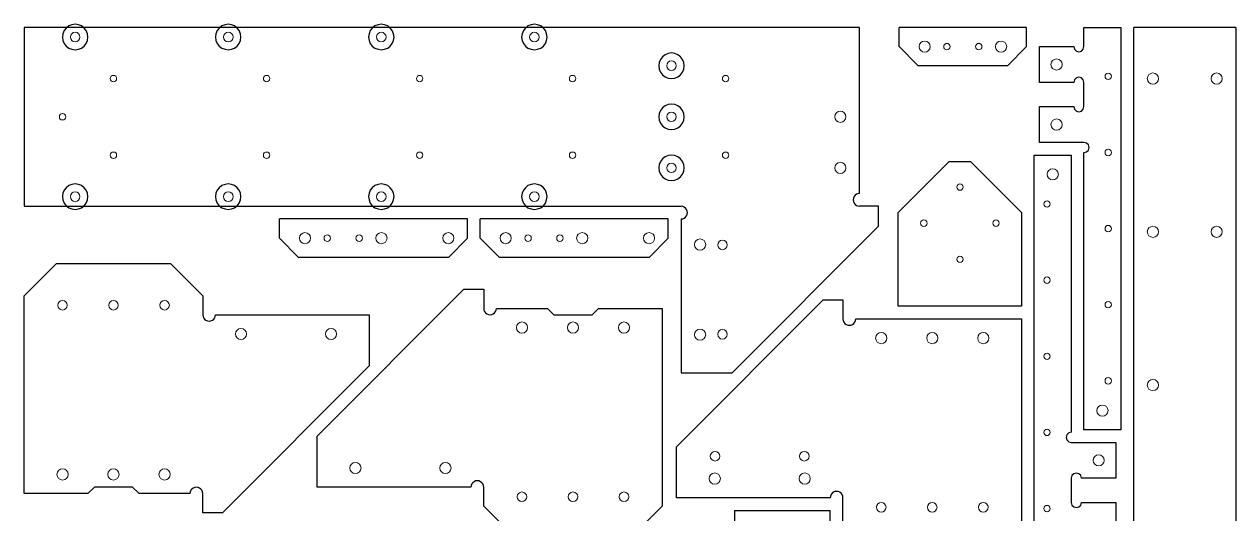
# Model space of a CAD drawing. Extents: x 6 to 1213, y 6 to 1216.
# Drawn here: x 6 to 1213, y 729 to 1216 of the extents above; entities that cross this region are included whole.
import ezdxf

# ---------------------------------------------------------------- set-up
doc = ezdxf.new("R2010")
doc.units = 0
doc.header["$MEASUREMENT"] = 0
for name, color, linetype in [("0.375'' insets", 7, 'CONTINUOUS'), ("drill 0.25''", 7, 'CONTINUOUS'), ("drill 0.375''", 7, 'CONTINUOUS'), ("drill 0.4375''", 7, 'CONTINUOUS'), ('profiles', 7, 'CONTINUOUS')]:
    doc.layers.add(name, color=color, linetype=linetype)

msp = doc.modelspace()

# ---------------------------------------------------------------- linework, layer by layer
at = {"layer": "0.375'' insets", "color": 0}
for p, q in [((44.9, 1206.6), (44.5, 1203.3)), ((46.2, 1209.7), (44.9, 1206.6)), ((48.2, 1212.3), (46.2, 1209.7)), ((50.8, 1214.3), (48.2, 1212.3)), ((53.9, 1215.6), (50.8, 1214.3)), ((57.1, 1216), (53.9, 1215.6)), ((60.4, 1215.6), (57.1, 1216)), ((63.5, 1214.3), (60.4, 1215.6)), ((66.1, 1212.3), (63.5, 1214.3)), ((68.1, 1209.7), (66.1, 1212.3)), ((69.4, 1206.6), (68.1, 1209.7)), ((69.8, 1203.3), (69.4, 1206.6)), ((197.3, 1206.6), (196.8, 1203.3)), ((198.6, 1209.7), (197.3, 1206.6)), ((200.6, 1212.3), (198.6, 1209.7)), ((203.2, 1214.3), (200.6, 1212.3)), ((206.3, 1215.6), (203.2, 1214.3)), ((209.6, 1216), (206.3, 1215.6)), ((212.8, 1215.6), (209.6, 1216)), ((215.9, 1214.3), (212.8, 1215.6)), ((218.5, 1212.3), (215.9, 1214.3)), ((220.5, 1209.7), (218.5, 1212.3)), ((221.8, 1206.6), (220.5, 1209.7)), ((222.2, 1203.3), (221.8, 1206.6)), ((349.7, 1206.6), (349.2, 1203.3)), ((351, 1209.7), (349.7, 1206.6)), ((353, 1212.3), (351, 1209.7)), ((355.6, 1214.3), (353, 1212.3)), ((358.7, 1215.6), (355.6, 1214.3)), ((361.9, 1216), (358.7, 1215.6)), ((365.2, 1215.6), (361.9, 1216)), ((368.3, 1214.3), (365.2, 1215.6)), ((370.9, 1212.3), (368.3, 1214.3)), ((372.9, 1209.7), (370.9, 1212.3)), ((374.2, 1206.6), (372.9, 1209.7)), ((374.6, 1203.3), (374.2, 1206.6)), ((502.1, 1206.6), (501.6, 1203.3)), ((503.4, 1209.7), (502.1, 1206.6)), ((505.4, 1212.3), (503.4, 1209.7)), ((508, 1214.3), (505.4, 1212.3)), ((511.1, 1215.6), (508, 1214.3)), ((514.4, 1216), (511.1, 1215.6)), ((517.6, 1215.6), (514.4, 1216)), ((520.7, 1214.3), (517.6, 1215.6)), ((523.3, 1212.3), (520.7, 1214.3)), ((525.3, 1209.7), (523.3, 1212.3)), ((526.6, 1206.6), (525.3, 1209.7)), ((527, 1203.3), (526.6, 1206.6)), ((44.5, 1203.3), (44.9, 1200)), ((44.9, 1200), (46.2, 1197)), ((46.2, 1197), (48.2, 1194.4)), ((66.1, 1194.4), (68.1, 1197)), ((68.1, 1197), (69.4, 1200)), ((69.4, 1200), (69.8, 1203.3)), ((69.8, 1203.3), (69.8, 1203.3)), ((196.8, 1203.3), (197.3, 1200)), ((197.3, 1200), (198.6, 1197)), ((198.6, 1197), (200.6, 1194.4)), ((218.5, 1194.4), (220.5, 1197)), ((220.5, 1197), (221.8, 1200)), ((221.8, 1200), (222.2, 1203.3)), ((222.2, 1203.3), (222.2, 1203.3)), ((349.2, 1203.3), (349.7, 1200)), ((349.7, 1200), (351, 1197)), ((351, 1197), (353, 1194.4)), ((370.9, 1194.4), (372.9, 1197)), ((372.9, 1197), (374.2, 1200)), ((374.2, 1200), (374.6, 1203.3)), ((374.6, 1203.3), (374.6, 1203.3)), ((501.6, 1203.3), (502.1, 1200)), ((502.1, 1200), (503.4, 1197)), ((503.4, 1197), (505.4, 1194.4)), ((523.3, 1194.4), (525.3, 1197)), ((525.3, 1197), (526.6, 1200)), ((526.6, 1200), (527, 1203.3)), ((527, 1203.3), (527, 1203.3)), ((48.2, 1194.4), (50.8, 1192.3)), ((50.8, 1192.3), (53.9, 1191.1)), ((53.9, 1191.1), (57.1, 1190.6)), ((57.1, 1190.6), (60.4, 1191.1)), ((60.4, 1191.1), (63.5, 1192.3)), ((63.5, 1192.3), (66.1, 1194.4)), ((200.6, 1194.4), (203.2, 1192.3)), ((203.2, 1192.3), (206.3, 1191.1)), ((206.3, 1191.1), (209.6, 1190.6)), ((209.6, 1190.6), (212.8, 1191.1)), ((212.8, 1191.1), (215.9, 1192.3)), ((215.9, 1192.3), (218.5, 1194.4)), ((353, 1194.4), (355.6, 1192.3)), ((355.6, 1192.3), (358.7, 1191.1)), ((358.7, 1191.1), (361.9, 1190.6)), ((361.9, 1190.6), (365.2, 1191.1)), ((365.2, 1191.1), (368.3, 1192.3)), ((368.3, 1192.3), (370.9, 1194.4)), ((505.4, 1194.4), (508, 1192.3)), ((508, 1192.3), (511.1, 1191.1)), ((511.1, 1191.1), (514.4, 1190.6)), ((514.4, 1190.6), (517.6, 1191.1)), ((517.6, 1191.1), (520.7, 1192.3)), ((520.7, 1192.3), (523.3, 1194.4)), ((641.9, 1183.7), (639.9, 1181.1)), ((644.5, 1185.7), (641.9, 1183.7)), ((647.6, 1187), (644.5, 1185.7)), ((650.9, 1187.5), (647.6, 1187)), ((654.1, 1187), (650.9, 1187.5)), ((657.2, 1185.7), (654.1, 1187)), ((659.9, 1183.7), (657.2, 1185.7)), ((661.9, 1181.1), (659.9, 1183.7)), ((638.6, 1178.1), (638.2, 1174.8)), ((638.2, 1174.8), (638.6, 1171.4)), ((639.9, 1181.1), (638.6, 1178.1)), ((638.6, 1171.4), (639.9, 1168.4)), ((663.1, 1178.1), (661.9, 1181.1)), ((661.9, 1168.4), (663.1, 1171.4)), ((663.6, 1174.8), (663.1, 1178.1)), ((663.1, 1171.4), (663.6, 1174.8)), ((663.6, 1174.8), (663.6, 1174.8)), ((639.9, 1168.4), (641.9, 1165.8)), ((641.9, 1165.8), (644.5, 1163.8)), ((644.5, 1163.8), (647.6, 1162.5)), ((647.6, 1162.5), (650.9, 1162)), ((650.9, 1162), (654.1, 1162.5)), ((654.1, 1162.5), (657.2, 1163.8)), ((657.2, 1163.8), (659.9, 1165.8)), ((659.9, 1165.8), (661.9, 1168.4)), ((644.5, 1134.9), (641.9, 1132.9)), ((647.6, 1136.2), (644.5, 1134.9)), ((650.9, 1136.7), (647.6, 1136.2)), ((654.1, 1136.2), (650.9, 1136.7)), ((657.2, 1134.9), (654.1, 1136.2)), ((659.9, 1132.9), (657.2, 1134.9)), ((638.6, 1127.3), (638.2, 1124)), ((638.2, 1124), (638.6, 1120.6)), ((639.9, 1130.3), (638.6, 1127.3)), ((641.9, 1132.9), (639.9, 1130.3)), ((661.9, 1130.3), (659.9, 1132.9)), ((663.1, 1127.3), (661.9, 1130.3)), ((663.6, 1124), (663.1, 1127.3)), ((663.1, 1120.6), (663.6, 1124)), ((663.6, 1124), (663.6, 1124)), ((638.6, 1120.6), (639.9, 1117.6)), ((639.9, 1117.6), (641.9, 1115)), ((641.9, 1115), (644.5, 1113)), ((644.5, 1113), (647.6, 1111.7)), ((647.6, 1111.7), (650.9, 1111.2)), ((650.9, 1111.2), (654.1, 1111.7)), ((654.1, 1111.7), (657.2, 1113)), ((657.2, 1113), (659.9, 1115)), ((659.9, 1115), (661.9, 1117.6)), ((661.9, 1117.6), (663.1, 1120.6)), ((650.9, 1085.8), (647.6, 1085.4)), ((654.1, 1085.4), (650.9, 1085.8)), ((638.6, 1076.5), (638.2, 1073.2)), ((639.9, 1079.5), (638.6, 1076.5)), ((641.9, 1082.1), (639.9, 1079.5)), ((644.5, 1084.1), (641.9, 1082.1)), ((647.6, 1085.4), (644.5, 1084.1)), ((657.2, 1084.1), (654.1, 1085.4)), ((659.9, 1082.1), (657.2, 1084.1)), ((661.9, 1079.5), (659.9, 1082.1)), ((663.1, 1076.5), (661.9, 1079.5)), ((663.6, 1073.2), (663.1, 1076.5)), ((638.2, 1073.2), (638.6, 1069.8)), ((638.6, 1069.8), (639.9, 1066.8)), ((639.9, 1066.8), (641.9, 1064.2)), ((641.9, 1064.2), (644.5, 1062.2)), ((644.5, 1062.2), (647.6, 1060.9)), ((654.1, 1060.9), (657.2, 1062.2)), ((657.2, 1062.2), (659.9, 1064.2)), ((659.9, 1064.2), (661.9, 1066.8)), ((661.9, 1066.8), (663.1, 1069.8)), ((663.1, 1069.8), (663.6, 1073.2)), ((663.6, 1073.2), (663.6, 1073.2)), ((46.2, 1050.9), (44.9, 1047.9)), ((48.2, 1053.5), (46.2, 1050.9)), ((50.8, 1055.6), (48.2, 1053.5)), ((53.9, 1056.8), (50.8, 1055.6)), ((57.1, 1057.3), (53.9, 1056.8)), ((60.4, 1056.8), (57.1, 1057.3)), ((63.5, 1055.6), (60.4, 1056.8)), ((66.1, 1053.5), (63.5, 1055.6)), ((68.1, 1050.9), (66.1, 1053.5)), ((69.4, 1047.9), (68.1, 1050.9)), ((198.6, 1050.9), (197.3, 1047.9)), ((200.6, 1053.5), (198.6, 1050.9)), ((203.2, 1055.6), (200.6, 1053.5)), ((206.3, 1056.8), (203.2, 1055.6)), ((209.6, 1057.3), (206.3, 1056.8)), ((212.8, 1056.8), (209.6, 1057.3)), ((215.9, 1055.6), (212.8, 1056.8)), ((218.5, 1053.5), (215.9, 1055.6)), ((220.5, 1050.9), (218.5, 1053.5)), ((221.8, 1047.9), (220.5, 1050.9)), ((351, 1050.9), (349.7, 1047.9)), ((353, 1053.5), (351, 1050.9)), ((355.6, 1055.6), (353, 1053.5)), ((358.7, 1056.8), (355.6, 1055.6)), ((361.9, 1057.3), (358.7, 1056.8)), ((365.2, 1056.8), (361.9, 1057.3)), ((368.3, 1055.6), (365.2, 1056.8)), ((370.9, 1053.5), (368.3, 1055.6)), ((372.9, 1050.9), (370.9, 1053.5)), ((374.2, 1047.9), (372.9, 1050.9)), ((503.4, 1050.9), (502.1, 1047.9)), ((505.4, 1053.5), (503.4, 1050.9)), ((508, 1055.6), (505.4, 1053.5)), ((511.1, 1056.8), (508, 1055.6)), ((514.4, 1057.3), (511.1, 1056.8)), ((517.6, 1056.8), (514.4, 1057.3)), ((520.7, 1055.6), (517.6, 1056.8)), ((523.3, 1053.5), (520.7, 1055.6)), ((525.3, 1050.9), (523.3, 1053.5)), ((526.6, 1047.9), (525.3, 1050.9)), ((647.6, 1060.9), (650.9, 1060.5)), ((650.9, 1060.5), (654.1, 1060.9)), ((44.9, 1047.9), (44.5, 1044.6)), ((44.5, 1044.6), (44.9, 1041.3)), ((44.9, 1041.3), (46.2, 1038.2)), ((46.2, 1038.2), (48.2, 1035.6)), ((66.1, 1035.6), (68.1, 1038.2)), ((68.1, 1038.2), (69.4, 1041.3)), ((69.8, 1044.6), (69.4, 1047.9)), ((69.4, 1041.3), (69.8, 1044.6)), ((69.8, 1044.6), (69.8, 1044.6)), ((197.3, 1047.9), (196.8, 1044.6)), ((196.8, 1044.6), (197.3, 1041.3)), ((197.3, 1041.3), (198.6, 1038.2)), ((198.6, 1038.2), (200.6, 1035.6)), ((218.5, 1035.6), (220.5, 1038.2)), ((220.5, 1038.2), (221.8, 1041.3)), ((222.2, 1044.6), (221.8, 1047.9)), ((221.8, 1041.3), (222.2, 1044.6)), ((222.2, 1044.6), (222.2, 1044.6)), ((349.7, 1047.9), (349.2, 1044.6)), ((349.2, 1044.6), (349.7, 1041.3)), ((349.7, 1041.3), (351, 1038.2)), ((351, 1038.2), (353, 1035.6)), ((370.9, 1035.6), (372.9, 1038.2)), ((372.9, 1038.2), (374.2, 1041.3)), ((374.6, 1044.6), (374.2, 1047.9)), ((374.2, 1041.3), (374.6, 1044.6)), ((374.6, 1044.6), (374.6, 1044.6)), ((502.1, 1047.9), (501.6, 1044.6)), ((501.6, 1044.6), (502.1, 1041.3)), ((502.1, 1041.3), (503.4, 1038.2)), ((503.4, 1038.2), (505.4, 1035.6)), ((523.3, 1035.6), (525.3, 1038.2)), ((525.3, 1038.2), (526.6, 1041.3)), ((527, 1044.6), (526.6, 1047.9)), ((526.6, 1041.3), (527, 1044.6)), ((527, 1044.6), (527, 1044.6)), ((48.2, 1035.6), (50.8, 1033.6)), ((50.8, 1033.6), (53.9, 1032.3)), ((53.9, 1032.3), (57.1, 1031.9)), ((57.1, 1031.9), (60.4, 1032.3)), ((60.4, 1032.3), (63.5, 1033.6)), ((63.5, 1033.6), (66.1, 1035.6)), ((200.6, 1035.6), (203.2, 1033.6)), ((203.2, 1033.6), (206.3, 1032.3)), ((206.3, 1032.3), (209.6, 1031.9)), ((209.6, 1031.9), (212.8, 1032.3)), ((212.8, 1032.3), (215.9, 1033.6)), ((215.9, 1033.6), (218.5, 1035.6)), ((353, 1035.6), (355.6, 1033.6)), ((355.6, 1033.6), (358.7, 1032.3)), ((358.7, 1032.3), (361.9, 1031.9)), ((361.9, 1031.9), (365.2, 1032.3)), ((365.2, 1032.3), (368.3, 1033.6)), ((368.3, 1033.6), (370.9, 1035.6)), ((505.4, 1035.6), (508, 1033.6)), ((508, 1033.6), (511.1, 1032.3)), ((511.1, 1032.3), (514.4, 1031.9)), ((514.4, 1031.9), (517.6, 1032.3)), ((517.6, 1032.3), (520.7, 1033.6)), ((520.7, 1033.6), (523.3, 1035.6))]:
    msp.add_line(p, q, dxfattribs=at)
at = {"layer": "drill 0.25''", "color": 7, "linetype": 'Continuous', "lineweight": 0}
for centre, radius in [((925.2, 1193.8), 3.18), ((956.9, 1193.8), 3.18), ((95.2, 1162), 3.17), ((247.7, 1162), 3.17), ((400.1, 1162), 3.17), ((552.4, 1162), 3.18), ((704.8, 1162), 3.18), ((1085.8, 1164.3), 3.17), ((44.5, 1124), 3.18), ((95.2, 1085.8), 3.17), ((247.7, 1085.8), 3.18), ((400.1, 1085.8), 3.17), ((552.4, 1085.8), 3.18), ((704.8, 1085.8), 3.18), ((1085.8, 1088.5), 3.17), ((938.2, 1054.1), 3.17), ((1024.9, 1037.3), 3.17), ((902.2, 1018.2), 3.17), ((974.1, 1018.2), 3.17), ((1085.8, 1012.8), 3.17), ((308.1, 1003.3), 3.17), ((339.9, 1003.3), 3.17), ((508.1, 1003.3), 3.18), ((539.8, 1003.3), 3.18), ((938.2, 982.2), 3.18), ((1024.9, 961.5), 3.17), ((1085.8, 937.1), 3.17), ((1024.9, 885.8), 3.17), ((1085.8, 861.4), 3.17), ((1024.9, 810.1), 3.17), ((1024.9, 734.4), 3.17)]:
    msp.add_circle(centre, radius, dxfattribs=at)
at = {"layer": "drill 0.375''", "color": 7, "linetype": 'Continuous', "lineweight": 0}
for centre in [(57.1, 1203.3), (209.6, 1203.3), (361.9, 1203.3), (514.4, 1203.3), (650.9, 1174.8), (650.9, 1124), (650.9, 1073.2), (57.1, 1044.6), (209.6, 1044.6), (361.9, 1044.6), (514.4, 1044.6), (701.7, 996.6), (44.5, 936.6), (95.2, 936.6), (146.1, 936.6), (701.7, 907.7), (694.3, 786.4), (783.2, 786.4), (502, 746.1), (552.8, 746.1), (603.6, 746.1), (859.8, 735.6), (910.6, 735.6), (961.4, 735.6)]:
    msp.add_circle(centre, 4.76, dxfattribs=at)
at = {"layer": "drill 0.4375''", "color": 7, "linetype": 'Continuous', "lineweight": 0}
for centre, radius in [((903, 1193.8), 5.56), ((979.2, 1193.8), 5.56), ((1034.4, 1176), 5.56), ((1130.3, 1162), 5.56), ((1193.8, 1162), 5.56), ((819.1, 1124), 5.56), ((1034.4, 1116.3), 5.56), ((819.1, 1073.2), 5.56), ((1030.6, 1066.8), 5.56), ((1130.3, 1009.6), 5.56), ((1193.8, 1009.6), 5.56), ((285.9, 1003.3), 5.56), ((362.1, 1003.3), 5.56), ((428.7, 1003.3), 5.56), ((485.8, 1003.3), 5.56), ((562, 1003.3), 5.56), ((628.6, 1003.3), 5.56), ((679.4, 996.9), 5.56), ((44.5, 936.6), 4.76), ((95.2, 936.6), 4.76), ((146.1, 936.6), 4.76), ((502, 914.4), 5.56), ((552.8, 914.4), 5.56), ((603.6, 914.4), 5.56), ((222.2, 908), 5.56), ((311.9, 908), 5.56), ((679.4, 907.3), 5.56), ((859.8, 903.9), 5.56), ((910.6, 903.9), 5.56), ((961.4, 903.9), 5.56), ((1130.3, 857.2), 5.56), ((1080.1, 831.8), 5.56), ((1076.3, 782.3), 5.56), ((44.5, 768.3), 5.56), ((95.2, 768.3), 5.56), ((146.1, 768.3), 5.56), ((336.2, 774.7), 5.56), ((425.8, 774.7), 5.56), ((694, 764.2), 5.56), ((783.6, 764.2), 5.56), ((502, 746.1), 4.76), ((552.8, 746.1), 4.76), ((603.6, 746.1), 4.76)]:
    msp.add_circle(centre, radius, dxfattribs=at)
at = {"layer": 'profiles', "color": 0}
for p, q in [((838.2, 1212.8), (6.3, 1212.8)), ((6.3, 1212.8), (6.3, 1035)), ((838.2, 1047.8), (838.2, 1212.8)), ((877.6, 1193.8), (877.6, 1212.8)), ((1004.6, 1212.8), (877.6, 1212.8)), ((1004.6, 1193.8), (1004.6, 1212.8)), ((1061.7, 1193.8), (1061.7, 1212.8)), ((1061.7, 1212.8), (1098.5, 1212.8)), ((1098.5, 1212.8), (1098.5, 812.8)), ((1111.2, 44.5), (1111.2, 1212.8)), ((1212.8, 1212.8), (1111.2, 1212.8)), ((1212.8, 1212.8), (1212.8, 44.5)), ((896.6, 1174.8), (877.6, 1193.8)), ((1004.6, 1193.8), (985.5, 1174.8)), ((1017.3, 1158.2), (1017.3, 1193.8)), ((1017.3, 1193.8), (1051.6, 1193.8)), ((1051.6, 1193.8), (1052.2, 1191.3)), ((1052.2, 1191.3), (1054.1, 1189.4)), ((1054.1, 1189.4), (1056.6, 1188.7)), ((1056.6, 1188.7), (1059.2, 1189.4)), ((1059.2, 1189.4), (1061, 1191.3)), ((1061, 1191.3), (1061.7, 1193.8)), ((985.5, 1174.8), (896.6, 1174.8)), ((1051.6, 1158.2), (1017.3, 1158.2)), ((1052.2, 1160.8), (1051.6, 1158.2)), ((1054.1, 1162.6), (1052.2, 1160.8)), ((1056.6, 1163.3), (1054.1, 1162.6)), ((1059.2, 1162.6), (1056.6, 1163.3)), ((1061, 1160.8), (1059.2, 1162.6)), ((1061.7, 1158.2), (1061, 1160.8)), ((1061.7, 1134.1), (1061.7, 1158.2)), ((1017.3, 1098.5), (1017.3, 1134.1)), ((1017.3, 1134.1), (1051.6, 1134.1)), ((1051.6, 1134.1), (1052.2, 1131.6)), ((1061, 1131.6), (1061.7, 1134.1)), ((1052.2, 1131.6), (1054.1, 1129.7)), ((1054.1, 1129.7), (1056.6, 1129)), ((1056.6, 1129), (1059.2, 1129.7)), ((1059.2, 1129.7), (1061, 1131.6)), ((1061.7, 1098.5), (1017.3, 1098.5)), ((1064.3, 1097.9), (1061.7, 1098.5)), ((1012.2, 685.8), (1012.2, 1085.8)), ((1012.2, 1085.8), (1049, 1085.8)), ((1049, 1085.8), (1049, 810.3)), ((1061.7, 1088.4), (1064.3, 1089.1)), ((1061.7, 812.8), (1061.7, 1088.4)), ((1066.1, 1096), (1064.3, 1097.9)), ((1064.3, 1089.1), (1066.1, 1090.9)), ((1066.8, 1093.5), (1066.1, 1096)), ((1066.1, 1090.9), (1066.8, 1093.5)), ((876.8, 1028.7), (927.6, 1079.5)), ((927.6, 1079.5), (948.7, 1079.5)), ((948.7, 1079.5), (999.5, 1028.7)), ((832.1, 1043), (831.8, 1041.4)), ((831.8, 1041.4), (832.1, 1039.8)), ((832.7, 1044.6), (832.1, 1043)), ((832.1, 1039.8), (832.7, 1038.2)), ((833.7, 1045.9), (832.7, 1044.6)), ((832.7, 1038.2), (833.7, 1036.9)), ((835, 1046.9), (833.7, 1045.9)), ((836.5, 1047.5), (835, 1046.9)), ((838.2, 1047.8), (836.5, 1047.5)), ((6.3, 1035), (660.4, 1035)), ((662.1, 1034.8), (660.4, 1035)), ((663.6, 1034.2), (662.1, 1034.8)), ((664.9, 1033.2), (663.6, 1034.2)), ((665.9, 1031.9), (664.9, 1033.2)), ((664.9, 1024.2), (665.9, 1025.5)), ((666.5, 1030.3), (665.9, 1031.9)), ((665.9, 1025.5), (666.5, 1027.1)), ((666.8, 1028.7), (666.5, 1030.3)), ((666.5, 1027.1), (666.8, 1028.7)), ((833.7, 1036.9), (835, 1035.9)), ((835, 1035.9), (836.5, 1035.3)), ((836.5, 1035.3), (838.2, 1035)), ((857.2, 1035), (838.2, 1035)), ((857.2, 1015.3), (857.2, 1035)), ((876.8, 935.6), (876.8, 1028.7)), ((999.5, 1028.7), (999.5, 935.6)), ((260.5, 1003.3), (260.5, 1022.4)), ((447.7, 1022.4), (260.5, 1022.4)), ((447.7, 1003.3), (447.7, 1022.4)), ((460.4, 1003.3), (460.4, 1022.4)), ((647.7, 1022.4), (460.4, 1022.4)), ((647.7, 1003.3), (647.7, 1022.4)), ((660.4, 1022.4), (662.1, 1022.6)), ((660.4, 1022.4), (660.4, 869.2)), ((662.1, 1022.6), (663.6, 1023.2)), ((663.6, 1023.2), (664.9, 1024.2)), ((711.2, 869.2), (857.2, 1015.3)), ((279.5, 984.2), (260.5, 1003.3)), ((447.7, 1003.3), (428.7, 984.2)), ((479.5, 984.2), (460.4, 1003.3)), ((647.7, 1003.3), (628.6, 984.2)), ((38.1, 977.9), (6.3, 946.1)), ((152.4, 977.9), (38.1, 977.9)), ((184.2, 946.1), (152.4, 977.9)), ((428.7, 984.2), (279.5, 984.2)), ((628.6, 984.2), (479.5, 984.2)), ((6.3, 749.3), (6.3, 946.1)), ((184.2, 946.1), (184.2, 927.1)), ((298.1, 806.4), (444.1, 952.5)), ((444.1, 952.5), (463.9, 952.5)), ((463.9, 952.5), (463.9, 933.4)), ((655.9, 795.9), (801.9, 942)), ((801.9, 942), (821.7, 942)), ((821.7, 942), (821.7, 922.9)), ((463.9, 933.4), (464.1, 931.8)), ((464.1, 931.8), (464.8, 930.3)), ((464.8, 930.3), (465.8, 929)), ((474.8, 929), (475.8, 930.3)), ((475.8, 930.3), (476.4, 931.8)), ((476.4, 931.8), (476.6, 933.4)), ((476.6, 933.4), (527.4, 933.4)), ((527.4, 933.4), (533.8, 927.1)), ((571.9, 927.1), (578.2, 933.4)), ((578.2, 933.4), (641.7, 933.4)), ((641.7, 933.4), (641.7, 736.6)), ((999.5, 935.6), (876.8, 935.6)), ((184.2, 927.1), (184.4, 925.4)), ((184.4, 925.4), (185, 923.9)), ((185, 923.9), (186, 922.6)), ((186, 922.6), (187.3, 921.6)), ((187.3, 921.6), (188.9, 921)), ((188.9, 921), (190.5, 920.8)), ((190.5, 920.8), (192.1, 921)), ((192.1, 921), (193.7, 921.6)), ((193.7, 921.6), (195, 922.6)), ((195, 922.6), (196, 923.9)), ((196, 923.9), (196.6, 925.4)), ((196.6, 925.4), (196.8, 927.1)), ((196.8, 927.1), (350, 927.1)), ((350, 927.1), (350, 876.3)), ((465.8, 929), (467.1, 928)), ((467.1, 928), (468.6, 927.3)), ((468.6, 927.3), (470.3, 927.1)), ((470.3, 927.1), (471.9, 927.3)), ((471.9, 927.3), (473.5, 928)), ((473.5, 928), (474.8, 929)), ((533.8, 927.1), (571.9, 927.1)), ((821.7, 922.9), (821.9, 921.3)), ((821.9, 921.3), (822.5, 919.7)), ((822.5, 919.7), (823.5, 918.4)), ((823.5, 918.4), (824.9, 917.4)), ((824.9, 917.4), (826.4, 916.8)), ((829.7, 916.8), (831.2, 917.4)), ((831.2, 917.4), (832.5, 918.4)), ((832.5, 918.4), (833.5, 919.7)), ((833.5, 919.7), (834.2, 921.3)), ((834.2, 921.3), (834.4, 922.9)), ((834.4, 922.9), (999.5, 922.9)), ((999.5, 922.9), (999.5, 434)), ((826.4, 916.8), (828, 916.6)), ((828, 916.6), (829.7, 916.8)), ((350, 876.3), (203.9, 730.2)), ((660.4, 869.2), (711.2, 869.2)), ((1046.5, 809.6), (1044.6, 807.7)), ((1049, 810.3), (1046.5, 809.6)), ((1098.5, 812.8), (1061.7, 812.8)), ((298.1, 755.6), (298.1, 806.4)), ((1044.6, 807.7), (1043.9, 805.2)), ((1043.9, 805.2), (1044.6, 802.6)), ((1044.6, 802.6), (1046.5, 800.8)), ((1046.5, 800.8), (1049, 800.1)), ((1049, 800.1), (1093.5, 800.1)), ((1093.5, 800.1), (1093.5, 764.5)), ((655.9, 745.1), (655.9, 795.9)), ((453.1, 760.1), (452.1, 758.8)), ((454.4, 761.1), (453.1, 760.1)), ((455.9, 761.8), (454.4, 761.1)), ((457.6, 762), (455.9, 761.8)), ((459.2, 761.8), (457.6, 762)), ((460.8, 761.1), (459.2, 761.8)), ((462.1, 760.1), (460.8, 761.1)), ((463.1, 758.8), (462.1, 760.1)), ((1049.7, 767.1), (1049, 764.5)), ((1049, 764.5), (1049, 740.4)), ((1051.6, 768.9), (1049.7, 767.1)), ((1054.1, 769.6), (1051.6, 768.9)), ((1056.6, 768.9), (1054.1, 769.6)), ((1058.5, 767.1), (1056.6, 768.9)), ((1059.2, 764.5), (1058.5, 767.1)), ((1093.5, 764.5), (1059.2, 764.5)), ((69.8, 749.3), (6.3, 749.3)), ((76.2, 755.6), (69.8, 749.3)), ((114.3, 755.6), (76.2, 755.6)), ((120.7, 749.3), (114.3, 755.6)), ((171.4, 749.3), (120.7, 749.3)), ((171.7, 751), (171.4, 749.3)), ((172.3, 752.5), (171.7, 751)), ((173.3, 753.8), (172.3, 752.5)), ((174.6, 754.8), (173.3, 753.8)), ((176.2, 755.4), (174.6, 754.8)), ((177.8, 755.6), (176.2, 755.4)), ((179.4, 755.4), (177.8, 755.6)), ((181, 754.8), (179.4, 755.4)), ((182.3, 753.8), (181, 754.8)), ((183.3, 752.5), (182.3, 753.8)), ((183.9, 751), (183.3, 752.5)), ((184.2, 749.3), (183.9, 751)), ((184.2, 730.2), (184.2, 749.3)), ((451.2, 755.6), (298.1, 755.6)), ((451.4, 757.3), (451.2, 755.6)), ((452.1, 758.8), (451.4, 757.3)), ((463.7, 757.3), (463.1, 758.8)), ((463.9, 755.6), (463.7, 757.3)), ((463.9, 736.6), (463.9, 755.6)), ((809.8, 748.3), (809.2, 746.8)), ((810.8, 749.6), (809.8, 748.3)), ((812.2, 750.6), (810.8, 749.6)), ((813.7, 751.2), (812.2, 750.6)), ((815.3, 751.5), (813.7, 751.2)), ((817, 751.2), (815.3, 751.5)), ((818.5, 750.6), (817, 751.2)), ((819.8, 749.6), (818.5, 750.6)), ((820.8, 748.3), (819.8, 749.6)), ((821.5, 746.8), (820.8, 748.3)), ((463.9, 736.6), (495.7, 704.8)), ((610, 704.8), (641.7, 736.6)), ((809, 745.1), (655.9, 745.1)), ((809.2, 746.8), (809, 745.1)), ((821.7, 745.1), (821.5, 746.8)), ((821.7, 434), (821.7, 745.1)), ((1049, 740.4), (1049.7, 737.9)), ((1049.7, 737.9), (1051.6, 736)), ((1051.6, 736), (1054.1, 735.3)), ((1054.1, 735.3), (1056.6, 736)), ((1056.6, 736), (1058.5, 737.9)), ((1058.5, 737.9), (1059.2, 740.4)), ((1059.2, 740.4), (1093.5, 740.4)), ((1093.5, 740.4), (1093.5, 704.8)), ((203.9, 730.2), (184.2, 730.2)), ((713.7, 732.4), (809, 732.4)), ((713.7, 732.4), (713.7, 700.7)), ((809, 643.5), (809, 732.4))]:
    msp.add_line(p, q, dxfattribs=at)

doc.saveas('drawing.dxf')
